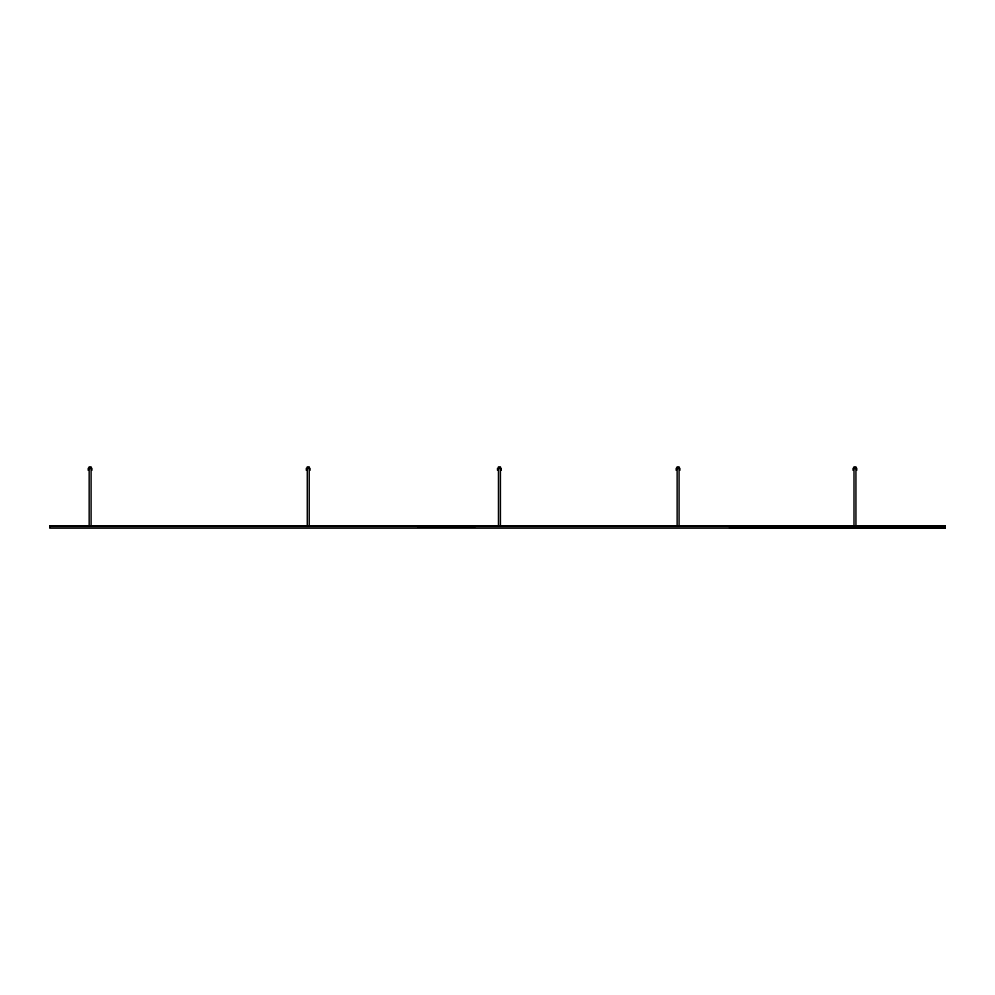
<?xml version="1.0" encoding="UTF-8"?>
<svg xmlns="http://www.w3.org/2000/svg" width="995" height="995" viewBox="0 0 995 995"><rect width="100%" height="100%" fill="white"/><g stroke="black" fill="none" stroke-linecap="round" stroke-linejoin="round"><path stroke-width="1.49" d="M49.75 526.069L944.703 526.069L944.703 528.146M49.75 526.504L945.25 526.504M418.149 526.828L474.739 526.828M945.25 528.146L49.75 528.146L49.75 525.795L945.25 525.795L945.25 528.146L729.522 527.847M856.757 470.312L856.757 468.371L853.026 468.371L853.026 470.312M855.936 525.795L855.936 466.854L853.996 466.854L853.996 525.795M679.908 470.312L679.908 468.371L676.165 468.371L676.165 470.312M679.075 525.795L679.075 466.854L677.135 466.854L677.135 525.795M501.231 470.312L501.231 468.371L497.5 468.371L497.5 470.312M500.41 525.795L500.41 466.854L498.47 466.854L498.47 525.795M474.08 526.529L418.174 526.529M310.054 470.312L310.054 468.371L306.311 468.371L306.311 470.312M309.221 525.795L309.221 466.854L307.281 466.854L307.281 525.795M91.926 470.312L91.926 468.371L88.194 468.371L88.194 470.312M91.092 525.795L91.092 466.854L89.164 466.854L89.164 525.795"/></g></svg>
